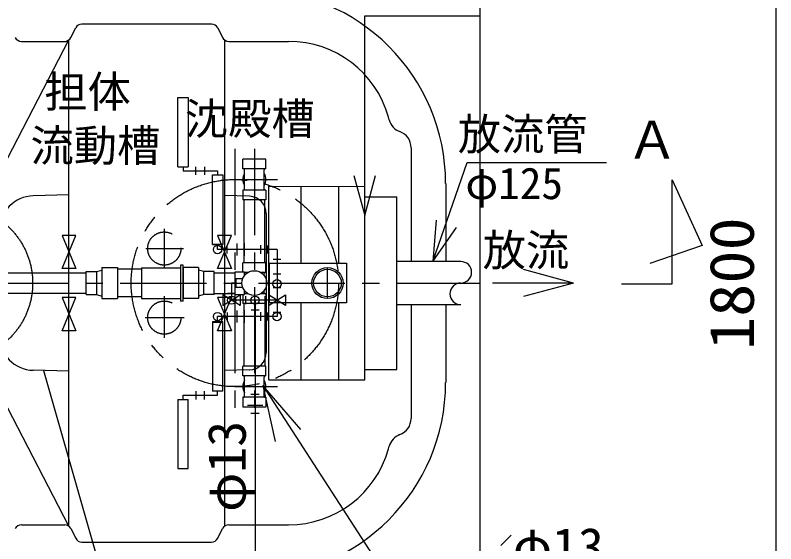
# Model space of a CAD drawing. Units: millimetres, scale not verified. Extents: x -14850 to 14850, y -10500 to 10500.
# Drawn here: x -8251 to -6051, y 292 to 1823 of the extents above; entities that cross this region are included whole.
import ezdxf
from ezdxf.enums import TextEntityAlignment as Align

# ---------------------------------------------------------------- set-up
doc = ezdxf.new("R2010")
doc.units = ezdxf.units.MM
doc.header["$LTSCALE"] = 50
doc.linetypes.add('CHAIN1', pattern=[8, 5, -1, 1, -1])
doc.linetypes.add('LONG_DASHED1', pattern=[7, 6, -1])
for name, color, linetype, lineweight in [('0-1_機器', 2, 'Continuous', 25), ('0-2_空気管', 3, 'Continuous', 25), ('0-4_07', 3, 'Continuous', 25), ('0-5_製作', 5, 'Continuous', 25)]:
    doc.layers.add(name, color=color, linetype=linetype, lineweight=lineweight)
doc.styles.add('ＭＳ ゴシック', font='')
doc.styles.get('ＭＳ ゴシック').set_extended_font_data('MS Gothic')

msp = doc.modelspace()

# ---------------------------------------------------------------- linework, layer by layer
at = {"layer": '0-1_機器'}
msp.add_line((-6905.83, -202.95), (-6905.83, 2297.05), dxfattribs=at)
at = {"layer": '0-1_機器', "color": 3}
for p, q in [((-6350.57, 1044.52), (-6350.57, 1346.02)), ((-6350.57, 1346.02), (-6264.06, 1155.69)), ((-6264.06, 1155.69), (-6415.46, 1103.78)), ((-6496.94, 1044.52), (-6350.57, 1044.52))]:
    msp.add_line(p, q, dxfattribs=at)
at = {"layer": '0-2_空気管'}
for p, q in [((-8090.31, 1758.11), (-8076.36, 1786)), ((-7683.2, 1797.05), (-8058.47, 1797.05)), ((-7665.31, 1786), (-7651.36, 1758.11)), ((-8445.29, 1077.06), (-8095.84, 1751.33)), ((-8233.47, 1747.05), (-8104.86, 1747.05)), ((-8095.84, 342.78), (-8095.84, 1751.33)), ((-7645.84, 1751.33), (-7645.84, 342.78)), ((-7633.47, 1747.05), (-7460.15, 1747.05)), ((-7780.84, 1384.06), (-7780.84, 1584.05)), ((-7780.84, 1584.05), (-7750.84, 1584.05)), ((-7750.84, 1584.05), (-7750.84, 1384.06)), ((-7105.84, 1438.98), (-7105.84, 1109.55)), ((-7525.83, 1406.06), (-7592.84, 1406.06)), ((-7592.84, 1377.96), (-7592.84, 1406.06)), ((-7525.83, 1377.96), (-7525.83, 1406.06)), ((-7043.24, 1109.55), (-6943.27, 1396.43)), ((-6943.27, 1396.43), (-6540.08, 1396.43)), ((-7780.84, 1384.06), (-7750.84, 1384.06)), ((-7765.83, 1384.06), (-7765.83, 1372.05)), ((-7765.83, 1372.05), (-7665.84, 1372.05)), ((-7728.34, 1360.05), (-7728.34, 1384.06)), ((-7703.34, 1384.06), (-7703.34, 1360.05)), ((-7665.84, 1372.05), (-7665.84, 1360.05)), ((-7525.83, 1377.96), (-7592.84, 1377.96)), ((-7587.94, 1319.25), (-7587.94, 1374.86)), ((-7530.73, 1319.25), (-7530.73, 1374.86)), ((-7680.84, 1158.56), (-7680.84, 1360.05)), ((-7680.84, 1360.05), (-7650.84, 1360.05)), ((-7650.84, 1360.05), (-7650.84, 1158.56)), ((-7517.81, 1327.52), (-7240.06, 1327.21)), ((-7517.81, 766.59), (-7517.81, 1327.52)), ((-7423.79, 1104.56), (-7423.79, 1327.42)), ((-7316.39, 1327.3), (-7316.39, 1104.56)), ((-7005.83, 1335.06), (-7005.83, 1109.55)), ((-8095.84, 1302.32), (-8199.45, 1299.61)), ((-7573.53, 1298.33), (-7645.84, 1300.22)), ((-7592.84, 1316.15), (-7592.84, 1288.05)), ((-7525.83, 1316.15), (-7592.84, 1316.15)), ((-7525.83, 1316.15), (-7525.83, 1288.05)), ((-7525.83, 1288.05), (-7592.84, 1288.05)), ((-7589.34, 1106.06), (-7589.34, 1288.05)), ((-7529.34, 1106.06), (-7529.34, 1288.05)), ((-7240.06, 1297.21), (-7146.89, 1297.21)), ((-7146.89, 796.9), (-7146.89, 1297.21)), ((-7524.84, 1248.35), (-7524.84, 845.76)), ((-7680.84, 1160.05), (-7650.84, 1160.05)), ((-7680.84, 1158.56), (-7650.84, 1158.56)), ((-7665.84, 1144.05), (-7665.84, 1158.56)), ((-7637.78, 1132.55), (-7637.78, 1155.56)), ((-7609.84, 1161.56), (-7609.84, 1126.55)), ((-7588.84, 1162.55), (-7588.84, 1125.55)), ((-7541.84, 1156.56), (-7541.84, 1131.55)), ((-7521.83, 1155.56), (-7521.83, 1132.55)), ((-7493.83, 1144.05), (-7665.84, 1144.05)), ((-7493.83, 1144.05), (-7493.83, 950.05)), ((-7525.83, 1106.06), (-7592.84, 1106.06)), ((-7592.84, 1079.8), (-7592.84, 1106.06)), ((-7525.83, 1077.96), (-7525.83, 1106.06)), ((-7515.81, 989.56), (-7515.81, 1104.56)), ((-7515.81, 1104.56), (-7292.81, 1104.56)), ((-7505.34, 1116.05), (-7482.34, 1116.05)), ((-7292.81, 1104.56), (-7292.81, 989.56)), ((-6962.09, 1109.55), (-7146.89, 1109.55)), ((-8045.84, 1013.55), (-8045.84, 1080.55)), ((-8015.84, 1080.55), (-8015.84, 1013.55)), ((-8000.84, 1092.05), (-7955.83, 1092.05)), ((-8000.84, 1092.05), (-8000.84, 1002.05)), ((-7955.83, 1092.05), (-7955.83, 1002.05)), ((-7885.84, 1087.05), (-7955.83, 1087.05)), ((-7885.84, 1091.55), (-7773.34, 1091.55)), ((-7885.84, 1091.55), (-7885.84, 1002.55)), ((-7765.83, 995.05), (-7765.83, 1099.05)), ((-7720.84, 1092.05), (-7765.83, 1092.05)), ((-7720.84, 1092.05), (-7720.84, 1002.05)), ((-7705.84, 1013.55), (-7705.84, 1080.55)), ((-7675.84, 1013.55), (-7675.84, 1080.55)), ((-7615.34, 1014.3), (-7615.34, 1079.5)), ((-7615.04, 1079.8), (-7587.84, 1079.8)), ((-7587.84, 1068.87), (-7587.84, 1079.8)), ((-9405.84, 1077.06), (-8045.84, 1077.06)), ((-7675.84, 1077.06), (-7615.34, 1077.06)), ((-7577.58, 1077.96), (-7587.84, 1077.96)), ((-7587.84, 1077.55), (-7578.25, 1077.55)), ((-7525.83, 1077.96), (-7541.09, 1077.96)), ((-7530.73, 1068.73), (-7530.73, 1074.86)), ((-7482.34, 1073.06), (-7505.34, 1073.06)), ((-7625.34, 1047.05), (-7625.34, 997.56)), ((-7613.34, 1047.05), (-7625.34, 1047.05)), ((-8045.84, 1017.06), (-9405.84, 1017.06)), ((-8095.84, 342.78), (-8445.29, 1017.06)), ((-7675.84, 1017.06), (-7615.34, 1017.06)), ((-7615.34, 1016.59), (-7637.34, 1016.59)), ((-7592.84, 1014.3), (-7592.84, 988.05)), ((-7587.84, 1016.55), (-7578.25, 1016.55)), ((-7577.58, 1016.15), (-7587.84, 1016.15)), ((-7525.83, 1016.15), (-7541.09, 1016.15)), ((-7530.73, 1019.25), (-7530.73, 1025.38)), ((-7525.83, 1016.15), (-7525.83, 988.05)), ((-7482.84, 1033.05), (-7504.84, 1033.05)), ((-8000.84, 1002.05), (-7955.83, 1002.05)), ((-7885.84, 1007.05), (-7955.83, 1007.05)), ((-7885.84, 1002.55), (-7773.34, 1002.55)), ((-7765.83, 995.05), (-7773.34, 995.05)), ((-7720.84, 1002.05), (-7765.83, 1002.05)), ((-7493.83, 997.56), (-7625.34, 997.56)), ((-7585.34, 1009.05), (-7585.34, 986.05)), ((-7557.34, 997.56), (-7557.34, 656.1)), ((-7529.34, 1009.05), (-7529.34, 806.06)), ((-7525.83, 988.05), (-7592.84, 988.05)), ((-7589.34, 806.06), (-7589.34, 988.05)), ((-7588.84, 968.55), (-7588.84, 931.55)), ((-7568.84, 969.55), (-7545.83, 969.55)), ((-7292.81, 989.56), (-7515.81, 989.56)), ((-7423.79, 766.69), (-7423.79, 989.56)), ((-7316.39, 989.56), (-7316.39, 766.81)), ((-7146.89, 984.56), (-6962.09, 984.56)), ((-7105.84, 984.56), (-7105.84, 655.13)), ((-7005.83, 984.56), (-7005.83, 759.05)), ((-7493.83, 950.05), (-7665.84, 950.05)), ((-7665.84, 935.56), (-7665.84, 950.05)), ((-7637.78, 961.55), (-7637.78, 938.56)), ((-7609.84, 967.55), (-7609.84, 932.55)), ((-7592.95, 962.58), (-7592.95, 962.55)), ((-7541.84, 962.55), (-7541.84, 937.55)), ((-7521.83, 961.55), (-7521.83, 938.56)), ((-7482.84, 962.05), (-7504.84, 962.05)), ((-7680.84, 935.56), (-7680.84, 734.06)), ((-7680.84, 935.56), (-7650.84, 935.56)), ((-7680.84, 934.06), (-7650.84, 934.06)), ((-7650.84, 734.06), (-7650.84, 935.56)), ((-8095.84, 791.79), (-8199.45, 794.5)), ((-8169.38, 793.72), (-7842.61, -349.92)), ((-7573.53, 795.78), (-7645.84, 793.89)), ((-7525.83, 806.06), (-7592.84, 806.06)), ((-7592.84, 777.96), (-7592.84, 806.06)), ((-7525.83, 777.96), (-7525.83, 806.06)), ((-7240.06, 796.9), (-7146.89, 796.9)), ((-7525.83, 777.96), (-7592.84, 777.96)), ((-7587.94, 719.25), (-7587.94, 774.86)), ((-7530.73, 719.25), (-7530.73, 774.86)), ((-7535.3, 750.71), (-7499.56, 588.28)), ((-7517.81, 766.59), (-7240.06, 766.9)), ((-7728.34, 734.06), (-7728.34, 710.05)), ((-7703.34, 710.05), (-7703.34, 734.06)), ((-7650.84, 734.06), (-7680.84, 734.06)), ((-7665.84, 722.05), (-7665.84, 734.06)), ((-7780.84, 710.05), (-7780.84, 510.05)), ((-7780.84, 710.05), (-7750.84, 710.05)), ((-7765.83, 710.05), (-7765.83, 722.05)), ((-7765.83, 722.05), (-7665.84, 722.05)), ((-7750.84, 510.05), (-7750.84, 710.05)), ((-7592.84, 716.15), (-7592.84, 688.05)), ((-7525.83, 716.15), (-7592.84, 716.15)), ((-7569.34, 725.7), (-7545.34, 725.7)), ((-7525.83, 716.15), (-7525.83, 688.05)), ((-7525.83, 688.05), (-7592.84, 688.05)), ((-7579.34, 693.7), (-7535.34, 693.7)), ((-7569.34, 670.7), (-7545.34, 670.7)), ((-7780.84, 510.05), (-7750.84, 510.05)), ((-8233.47, 347.05), (-8108.2, 347.05)), ((-8090.31, 336), (-8076.36, 308.11)), ((-7665.31, 308.11), (-7651.36, 336)), ((-7633.47, 347.05), (-7460.15, 347.05)), ((-8058.47, 297.06), (-7683.2, 297.06))]:
    msp.add_line(p, q, dxfattribs=at)
at = {"layer": '0-2_空気管', "linetype": 'CHAIN1'}
for p, q in [((-7615.84, 1435.67), (-7615.84, 656.1)), ((-7559.34, 1435.67), (-7559.34, 656.1)), ((-7616.07, 1347.06), (-7492.85, 1347.06)), ((-7820.05, 1204.06), (-7820.05, 1090.35)), ((-7873.6, 1147.05), (-7764.57, 1147.05)), ((-7347.81, 1002.06), (-7347.81, 1092.05)), ((-9947.71, 1047.05), (-6905.83, 1047.05)), ((-7820.05, 1008.75), (-7820.05, 888.06)), ((-7875.6, 947.05), (-7762.56, 947.05)), ((-7616.07, 747.06), (-7492.85, 747.06))]:
    msp.add_line(p, q, dxfattribs=at)
at = {"layer": '0-2_空気管', "linetype": 'LONG_DASHED1'}
for p, q in [((-7665.84, 1160.05), (-7665.84, 1158.56)), ((-7765.83, 1092.05), (-7765.83, 1002.05)), ((-7557.34, 799.24), (-7557.34, 670.7))]:
    msp.add_line(p, q, dxfattribs=at)
at = {"layer": '0-2_空気管', "color": 4}
for q in [(-6780.72, 1085.88), (-6869.87, 1047.05), (-6780.72, 1008.23)]:
    msp.add_line((-6635.83, 1047.05), q, dxfattribs=at)
at = {"layer": '0-2_空気管', "color": 6}
msp.add_line((-7557.34, 693.7), (-7557.34, 247.06), dxfattribs=at)
at = {"layer": '0-2_空気管'}
for points in [[(-7240.06, 766.9), (-7240.06, 1820.87), (-6905.83, 1820.87)], [(-7271.12, 1358.93), (-7240.06, 1243.02), (-7209, 1358.93)], [(-7033.22, 1229.14), (-7043.24, 1109.55), (-6974.77, 1208.11)], [(-8045.84, 1080.55), (-8015.84, 1080.55), (-8000.84, 1084.55)], [(-7765.83, 1099.05), (-7773.34, 1099.05), (-7773.34, 995.05)], [(-7675.84, 1080.55), (-7705.84, 1080.55), (-7720.84, 1084.55)], [(-7593.16, 1059.06), (-7613.34, 1059.06), (-7613.34, 1035.05), (-7593.16, 1035.05)], [(-8045.84, 1013.55), (-8015.84, 1013.55), (-8000.84, 1009.55)], [(-7675.84, 1013.55), (-7705.84, 1013.55), (-7720.84, 1009.55)], [(-7615.34, 1014.3), (-7587.84, 1014.3), (-7587.84, 1025.24)], [(-7424.44, 623.15), (-7535.3, 750.71), (-6808.44, -372.85)]]:
    msp.add_lwpolyline(points, dxfattribs=at)
for points in [[(-8075.84, 1185.06), (-8115.83, 1185.06), (-8075.84, 1089.05), (-8115.83, 1089.05)], [(-7625.84, 1185.06), (-7665.84, 1185.06), (-7625.84, 1089.05), (-7665.84, 1089.05)], [(-7600.33, 982.55), (-7650.34, 1012.55), (-7650.34, 982.55), (-7600.33, 1012.55)], [(-7468.83, 982.55), (-7518.83, 1012.55), (-7518.83, 982.55), (-7468.83, 1012.55)], [(-8075.84, 1005.06), (-8115.83, 1005.06), (-8075.84, 909.06), (-8115.83, 909.06)], [(-7625.84, 1005.06), (-7665.84, 1005.06), (-7625.84, 909.06), (-7665.84, 909.06)]]:
    msp.add_lwpolyline(points, close=True, dxfattribs=at)
at = {"layer": '0-2_空気管', "linetype": 'CHAIN1'}
for centre, radius in [((-7615.84, 1047.05), 300), ((-8425.84, 1047.05), 225), ((-7820.05, 1147.05), 48), ((-7820.05, 947.05), 48)]:
    msp.add_circle(centre, radius, dxfattribs=at)
at = {"layer": '0-2_空気管'}
for centre, radius in [((-7665.84, 1144.05), 12), ((-7559.34, 1047.05), 35.89), ((-7347.81, 1047.05), 45), ((-7347.81, 1047.05), 40), ((-7493.83, 1045.05), 12), ((-7625.34, 997.56), 12), ((-7557.34, 997.56), 12), ((-7665.84, 950.05), 12), ((-7493.83, 950.05), 12)]:
    msp.add_circle(centre, radius, dxfattribs=at)
for centre, radius, start, end in [((-7567.84, 1335.06), 562, 0, 90), ((-8058.47, 1777.06), 20, 90, 153.43494), ((-7683.2, 1777.06), 20, 26.56505, 90), ((-8233.47, 1767.06), 20, 206.56503, 270), ((-8108.2, 1767.06), 20, 270, 333.43494), ((-7633.47, 1767.06), 20, 206.56503, 270), ((-7460.15, 1447.06), 300, 15.466, 90), ((-8905.84, 1047.05), 1800, 15.21593, 15.466), ((-7120.69, 1532.6), 50, 195.21593, 249.42366), ((-7155.84, 1438.98), 50, 0, 69.42366), ((-7559.34, 1347.06), 33.5, 148.62476, 211.37523), ((-7591.04, 1374.86), 3.1, 0, 90), ((-7559.34, 1347.06), 33.5, 328.62476, 31.37523), ((-7527.63, 1374.86), 3.1, 90, 180), ((-8196.83, 1199.64), 100, 91.5, 180), ((-7591.04, 1319.25), 3.1, 270, 0), ((-7527.63, 1319.25), 3.1, 180, 270), ((-7574.83, 1248.35), 50, 0, 88.49998), ((-6962.09, 1078.31), 31.25, 270, 90), ((-7615.04, 1079.5), 0.3, 90, 180), ((-7527.63, 1074.86), 3.1, 90, 180), ((-6962.09, 1015.8), 31.25, 90, 270), ((-7527.63, 1019.25), 3.1, 180, 270), ((-8196.83, 894.47), 100, 180, 268.5), ((-7574.83, 845.76), 50, 271.5, 0), ((-7591.04, 774.86), 3.1, 0, 90), ((-7527.63, 774.86), 3.1, 90, 180), ((-7559.34, 747.06), 33.5, 148.62476, 211.37523), ((-7567.84, 759.05), 562, 270, 0), ((-7559.34, 747.06), 33.5, 328.62476, 31.37523), ((-7591.04, 719.25), 3.1, 270, 0), ((-7527.63, 719.25), 3.1, 180, 270), ((-7155.84, 655.13), 50, 290.57632, 0), ((-7120.69, 561.51), 50, 110.57632, 164.78406), ((-8905.84, 1047.05), 1800, 344.53398, 344.78406), ((-7460.15, 647.06), 300, 270, 344.53398), ((-8233.47, 327.05), 20, 90, 153.43494), ((-8108.2, 327.05), 20, 26.56505, 90), ((-7633.47, 327.05), 20, 90, 153.43494), ((-8058.47, 317.06), 20, 206.56503, 270), ((-7683.2, 317.06), 20, 270, 333.43494)]:
    msp.add_arc(centre, radius, start, end, dxfattribs=at)
at = {"layer": '0-4_07', "color": 7}
msp.add_line((-6846.05, 286.83), (-6816.05, 316.83), dxfattribs=at)
at = {"layer": '0-5_製作', "color": 2}
msp.add_line((-6050.63, 1947.06), (-6050.63, 147.06), dxfattribs=at)

# ---------------------------------------------------------------- texts
at = {"layer": '0-1_機器', "color": 4, "style": 'ＭＳ ゴシック'}
msp.add_text('Ａ', height=110, dxfattribs=at).set_placement((-6483.28, 1374.34), align=Align.BOTTOM_LEFT)
at = {"layer": '0-2_空気管', "color": 4, "style": 'ＭＳ ゴシック'}
for s, p in [('担体', (-8167.22, 1527.73)), ('沈殿槽', (-7760.35, 1449.73)), ('放流管', (-6970.71, 1404.79)), ('流動槽', (-8207.22, 1371.73)), ('φ125', (-6948.68, 1262.6)), ('放流', (-6898.78, 1069.02))]:
    msp.add_text(s, height=91.79, dxfattribs=at).set_placement(p, align=Align.BOTTOM_LEFT)
msp.add_text('φ13', height=110, rotation=90, dxfattribs=at).set_placement((-7551.17, 384.5), align=Align.BOTTOM_LEFT)
at = {"layer": '0-4_07', "color": 4, "style": 'ＭＳ ゴシック'}
msp.add_text('φ13', height=110, dxfattribs=at).set_placement((-6811.34, 195.25), align=Align.BOTTOM_LEFT)
at = {"layer": '0-5_製作', "color": 4, "style": 'ＭＳ ゴシック', "width": 1.1}
msp.add_text('1800', height=128.4, rotation=90, dxfattribs=at).set_placement((-6075.63, 853.31), align=Align.BOTTOM_LEFT)

doc.saveas('drawing.dxf')
